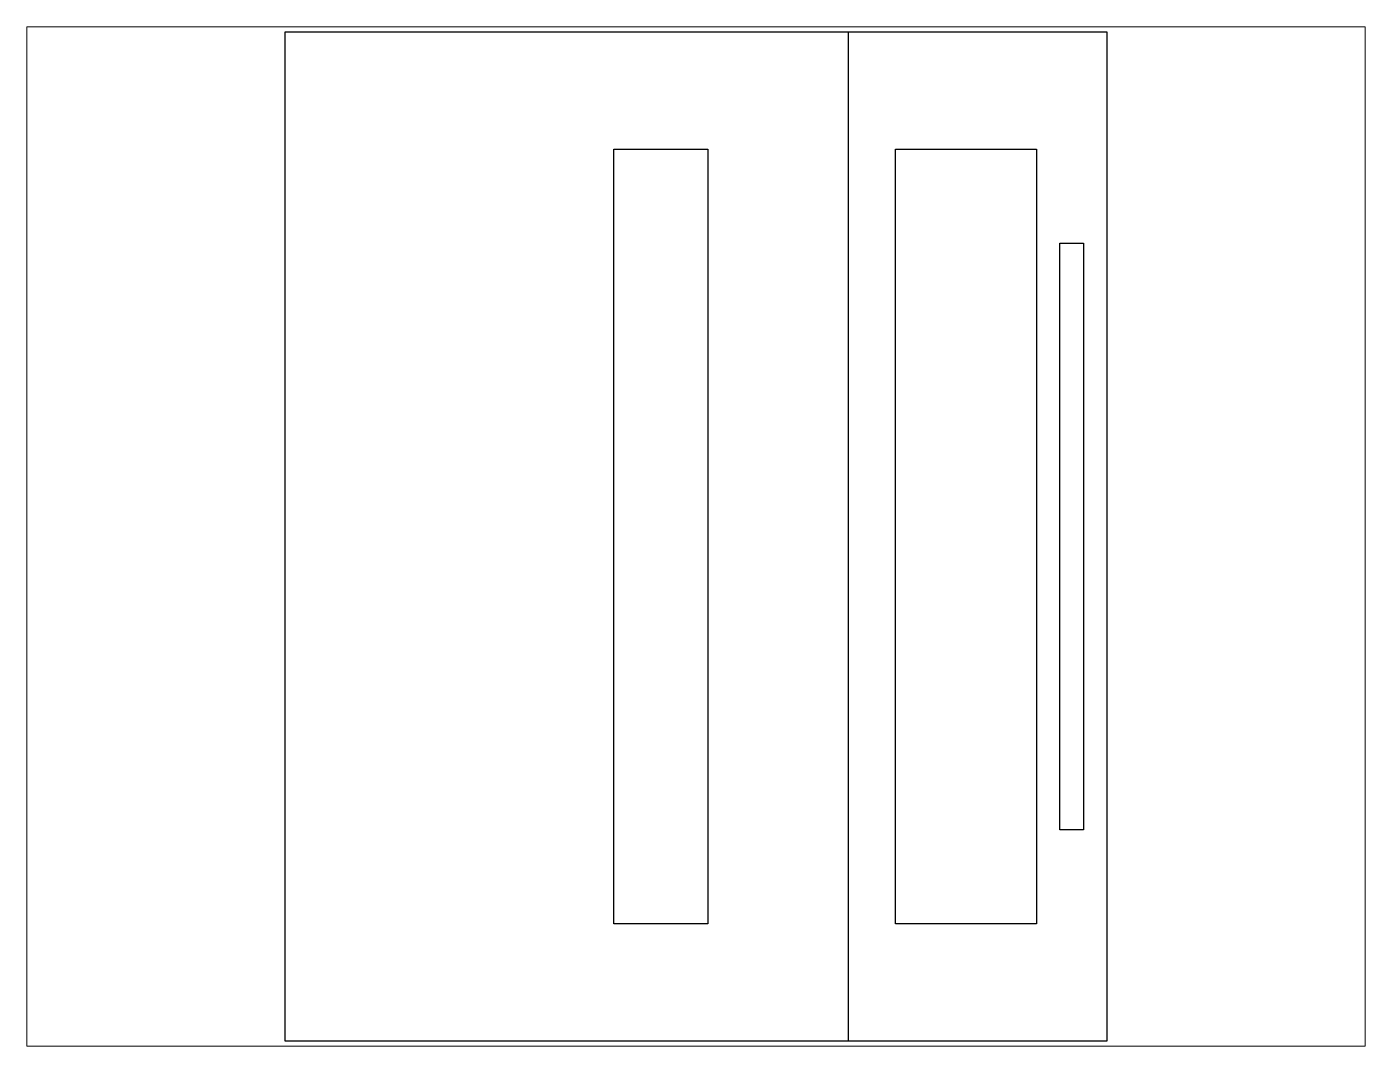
# Paper-space layout 'Layout1' of a CAD drawing. Header units: millimetres. Extents: x 1.05 to 9.45, y 0.8 to 7.2.
# The model-space entities are those that its viewports show. They can reach past a viewport. Long polylines and large blocks are cut down to what shows.
import ezdxf

# ---------------------------------------------------------------- set-up
doc = ezdxf.new("R2010")
doc.units = ezdxf.units.MM
doc.header["$MEASUREMENT"] = 0

# ---------------------------------------------------------------- blocks, each defined once
blk = doc.blocks.new('SKRIVMASKIN_P')
for p, q in [((0, 430), (350, 430)), ((0, 0), (0, 430)), ((240, 420), (240, 430)), ((350, 430), (350, 0)), ((240, 0), (240, 420)), ((140, 380), (180, 380)), ((140, 50), (140, 380)), ((180, 380), (180, 50)), ((260, 50), (260, 380)), ((260, 380), (320, 380)), ((320, 380), (320, 50)), ((330, 90), (330, 340)), ((330, 340), (340, 340)), ((340, 340), (340, 90)), ((340, 90), (330, 90)), ((180, 50), (140, 50)), ((320, 50), (260, 50)), ((350, 0), (0, 0))]:
    blk.add_line(p, q)

msp = doc.modelspace()

# ---------------------------------------------------------------- block references
msp.add_blockref('SKRIVMASKIN_P', (0, 0))

psp = doc.layouts.get("Layout1")

# ---------------------------------------------------------------- viewports
at = {"layer": '0'}
psp.add_viewport(center=(5.25, 4), size=(8.4, 6.4), view_center_point=(174.9727, 214.9981), view_height=434.374517, dxfattribs=at)

doc.saveas('drawing.dxf')
